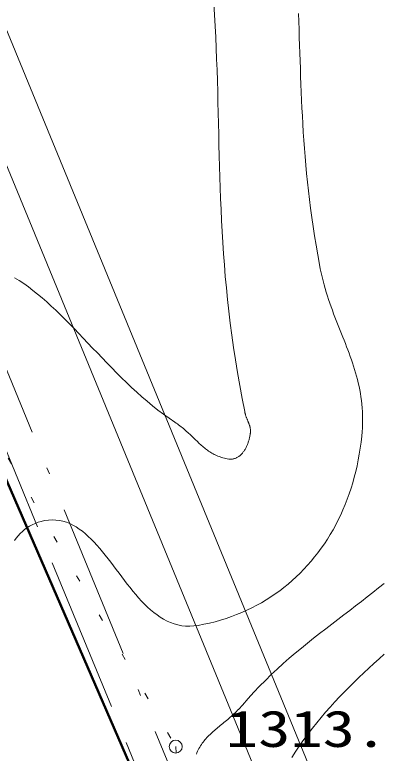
# Model space of a CAD drawing. Units: millimetres at full size, sheet at 1:500; details may follow other scales. Extents: x -209175 to 420500, y 0 to 351151.
# Drawn here: x 113405 to 120491, y 70556 to 84812 of the extents above; entities that cross this region are included whole.
import ezdxf
from ezdxf.enums import TextEntityAlignment as Align

# ---------------------------------------------------------------- set-up
doc = ezdxf.new("R2010")
doc.units = ezdxf.units.MM
doc.header["$LTSCALE"] = 500
for name, pattern in [('USER1', [9.25, 6, -1.5, 0.25, -1.5]), ('USER2', [1.75, 0.25, -1.5]), ('USER3', [7.5, 6, -1.5])]:
    doc.linetypes.add(name, pattern=pattern)
for name, color, linetype, lineweight in [('D-BGD', 7, 'Continuous', 13), ('D-BGD-HICN', 7, 'Continuous', 13), ('D-BGD-LWCN', 8, 'Continuous', 13), ('D-BGD-TXT', 7, 'Continuous', 13), ('D-BYP-STR8', 5, 'Continuous', 50), ('D-STR', 1, 'Continuous', 13)]:
    doc.layers.add(name, color=color, linetype=linetype, lineweight=lineweight)
doc.styles.add('ＭＳ ゴシック', font='')
doc.styles.get('ＭＳ ゴシック').set_extended_font_data('MS Gothic')

msp = doc.modelspace()

# ---------------------------------------------------------------- linework, layer by layer
at = {"layer": 'D-BGD', "linetype": 'USER2'}
for p, q in [((112400.8, 77766.1), (116518, 70684.5)), ((116518, 70684.5), (116926.4, 65026.3))]:
    msp.add_line(p, q, dxfattribs=at)
at = {"layer": 'D-BGD'}
msp.add_circle((116518, 70684.5), 125, dxfattribs=at)
at = {"layer": 'D-BGD-HICN'}
msp.add_lwpolyline([(120547.6, 72470.1), (120447.7, 72379.4), (120348.7, 72288.7), (120250.6, 72197.9), (120153.4, 72106.9), (120057.1, 72015.4), (119962, 71923.3), (119867.9, 71830.5), (119774.9, 71736.7), (119683, 71641.8), (119592.4, 71545.6), (119503, 71447.9), (119414.9, 71348.6), (119328.2, 71247.5), (119242.8, 71144.5), (119158.9, 71039.3), (119076.4, 70931.8), (118995.5, 70821.8), (118916.1, 70709.2), (118838.3, 70593.7), (118762.2, 70475.3)], dxfattribs=at)
at = {"layer": 'D-BGD-LWCN'}
for points in [[(113397.8, 79736.5), (113488.6, 79681.4), (113578.7, 79622), (113668.4, 79558.6), (113757.5, 79491.4), (113846.4, 79420.7), (113934.9, 79346.5), (114023.2, 79269.3), (114111.3, 79189.3), (114199.4, 79106.6), (114287.5, 79021.5), (114375.7, 78934.2), (114464.1, 78845), (114552.8, 78754.2), (114641.7, 78661.9), (114731.1, 78568.4), (114821, 78473.9), (114911.4, 78378.7), (115002.5, 78283), (115094.3, 78187), (115186.9, 78091), (115280.3, 77995.2), (115374.8, 77899.8), (115470.2, 77805.1), (115566.8, 77711.3), (115664.6, 77618.7), (115763.6, 77527.5), (115864, 77437.9), (115965.8, 77350.1), (116069.1, 77264.5), (116174, 77181.2), (116280.5, 77100.4), (116388.8, 77022.5), (116498.9, 76947.6), (116524.3, 76930.5), (116549.1, 76913.1), (116573.3, 76895.5), (116597, 76877.8), (116620.1, 76859.8), (116642.6, 76841.7), (116664.8, 76823.5), (116686.5, 76805.2), (116707.7, 76786.7), (116728.6, 76768.2), (116749.2, 76749.7), (116769.4, 76731.2), (116789.3, 76712.6), (116809, 76694.1), (116828.4, 76675.6), (116847.7, 76657.2), (116866.8, 76638.9), (116885.7, 76620.7), (116904.6, 76602.6), (116923.3, 76584.7), (116942.1, 76567), (116960.8, 76549.4), (116979.5, 76532.1), (116998.3, 76515), (117017.1, 76498.2), (117036.1, 76481.7), (117055.2, 76465.5), (117074.5, 76449.7), (117094, 76434.1), (117113.7, 76419), (117133.6, 76404.3), (117153.9, 76389.9), (117174.5, 76376.1), (117195.4, 76362.7), (117216.7, 76349.7), (117238.5, 76337.3), (117260.6, 76325.4), (117283.3, 76314.1), (117306.5, 76303.4), (117330.2, 76293.2), (117354.4, 76283.7), (117379.3, 76274.8), (117404.8, 76266.5), (117430.9, 76259), (117457.8, 76252.2), (117485.3, 76246), (117513.6, 76240.7), (117542.7, 76236.1), (117557.4, 76234.4), (117571.8, 76233.4), (117586, 76233.2), (117599.9, 76233.8), (117613.6, 76235), (117627, 76237), (117640.1, 76239.6), (117653, 76242.9), (117665.6, 76246.9), (117678, 76251.5), (117690.1, 76256.6), (117702, 76262.4), (117713.6, 76268.8), (117725, 76275.7), (117736.1, 76283.1), (117746.9, 76291.1), (117757.5, 76299.6), (117767.8, 76308.5), (117777.9, 76318), (117787.7, 76327.8), (117797.3, 76338.1), (117806.6, 76348.9), (117815.6, 76360), (117824.4, 76371.5), (117832.9, 76383.4), (117841.2, 76395.6), (117849.2, 76408.1), (117857, 76421), (117864.4, 76434.1), (117871.7, 76447.5), (117878.7, 76461.2), (117885.4, 76475.1), (117891.9, 76489.2), (117898.1, 76503.6), (117904, 76518.1), (117909.7, 76532.8), (117915.1, 76547.6), (117920.3, 76562.6), (117925.2, 76577.6), (117929.9, 76592.8), (117934.3, 76608.1), (117938.4, 76623.4), (117942.3, 76638.7), (117945.9, 76654.1), (117949.3, 76669.5), (117952.4, 76684.9), (117955.2, 76700.3), (117957.8, 76715.6), (117959.3, 76726.3), (117960.6, 76736.8), (117961.5, 76747), (117962.1, 76757.1), (117962.5, 76767), (117962.5, 76776.8), (117962.3, 76786.4), (117961.8, 76795.8), (117961.1, 76805.1), (117960.2, 76814.3), (117959, 76823.3), (117957.6, 76832.2), (117956, 76841), (117954.1, 76849.7), (117952.1, 76858.3), (117950, 76866.9), (117947.6, 76875.4), (117945.2, 76883.8), (117942.5, 76892.1), (117939.7, 76900.4), (117936.9, 76908.7), (117933.9, 76916.9), (117930.7, 76925.1), (117927.5, 76933.3), (117924.3, 76941.5), (117920.9, 76949.8), (117917.5, 76958), (117914.1, 76966.2), (117910.6, 76974.5), (117907, 76982.9), (117903.5, 76991.2), (117899.9, 76999.7), (117896.4, 77008.2), (117892.9, 77016.8), (117889.3, 77025.5), (117885.9, 77034.2), (117882.4, 77043.1), (117879.1, 77052.1), (117875.8, 77061.2), (117872.5, 77070.4), (117869.4, 77079.8), (117866.3, 77089.3), (117863.4, 77099), (117860.6, 77108.9), (117857.9, 77118.9), (117855.3, 77129.1), (117852.9, 77139.5), (117850.7, 77150.1), (117800.7, 77405.5), (117754.3, 77656.8), (117711.5, 77904.1), (117672, 78147.6), (117635.8, 78387.6), (117602.5, 78624.1), (117572.2, 78857.4), (117544.6, 79087.7), (117519.5, 79315), (117496.9, 79539.7), (117476.6, 79761.9), (117458.4, 79981.7), (117442.1, 80199.4), (117427.6, 80415.2), (117414.9, 80629.1), (117403.6, 80841.4), (117393.6, 81052.4), (117384.8, 81262), (117377.1, 81470.6), (117370.2, 81678.4), (117364.1, 81885.4), (117358.6, 82091.9), (117353.4, 82298), (117348.6, 82504), (117343.8, 82710), (117339, 82916.3), (117334, 83122.9), (117328.6, 83330), (117322.7, 83537.9), (117316.2, 83746.8), (117308.8, 83956.7), (117300.5, 84167.9), (117291, 84380.6), (117280.2, 84594.9), (117268.1, 84811.1), (117254.3, 85029.3)], [(113400.7, 74659.8), (113435.4, 74707.6), (113472.2, 74752.9), (113511.1, 74795.8), (113552.4, 74835.9), (113596.1, 74873.3), (113642.3, 74907.7), (113691.3, 74939.1), (113743.2, 74967.4), (113798.1, 74992.3), (113856.1, 75013.8), (113917.4, 75031.8), (113982.2, 75046.1), (114057.1, 75056.9), (114130, 75060.8), (114201.1, 75058.3), (114270.3, 75049.6), (114337.8, 75035), (114403.8, 75014.9), (114468.2, 74989.4), (114531.1, 74959), (114592.8, 74923.9), (114653.2, 74884.3), (114712.5, 74840.6), (114770.7, 74793.1), (114827.9, 74742.1), (114884.3, 74687.9), (114939.9, 74630.7), (114994.9, 74570.9), (115049.2, 74508.7), (115103, 74444.5), (115156.5, 74378.5), (115209.6, 74311.1), (115262.6, 74242.4), (115315.4, 74173), (115368.1, 74102.9), (115421, 74032.5), (115473.9, 73962.2), (115527.2, 73892.1), (115580.8, 73822.7), (115634.8, 73754.1), (115689.3, 73686.7), (115744.5, 73620.8), (115800.4, 73556.7), (115857.1, 73494.7), (115914.6, 73435), (115973.2, 73377.9), (116032.9, 73323.9), (116093.7, 73273), (116155.8, 73225.7), (116219.3, 73182.3), (116284.3, 73142.9), (116350.8, 73108), (116418.9, 73077.9), (116488.8, 73052.7), (116560.5, 73032.8), (116634.1, 73018.5), (116709.7, 73010.2), (116787.5, 73008), (116867.4, 73012.3), (116949.7, 73023.4), (117061.2, 73044.5), (117171.1, 73068.6), (117279.3, 73095.5), (117385.9, 73125.4), (117490.7, 73158), (117593.9, 73193.5), (117695.4, 73231.7), (117795.1, 73272.6), (117893, 73316.2), (117989.2, 73362.5), (118083.5, 73411.3), (118176, 73462.7), (118266.7, 73516.5), (118355.5, 73572.9), (118442.4, 73631.7), (118527.4, 73692.9), (118610.5, 73756.4), (118691.6, 73822.3), (118770.7, 73890.5), (118847.8, 73960.8), (118923, 74033.4), (118996, 74108.1), (119067.1, 74185), (119136, 74263.9), (119202.9, 74344.9), (119267.6, 74427.8), (119330.2, 74512.8), (119390.6, 74599.6), (119448.9, 74688.3), (119504.9, 74778.9), (119558.7, 74871.2), (119610.3, 74965.4), (119659.6, 75061.2), (119706.6, 75158.7), (119751.4, 75257.9), (119793.8, 75358.7), (119833.8, 75461), (119871.5, 75564.8), (119906.7, 75670.2), (119939.6, 75776.9), (119970.1, 75885.1), (119998, 75994.7), (120023.6, 76105.5), (120046.6, 76217.7), (120067.1, 76331.1), (120085.1, 76445.7), (120100.5, 76561.5), (120113.3, 76678.3), (120120.4, 76760.4), (120125.3, 76840.8), (120128.3, 76919.7), (120129.3, 76997.1), (120128.4, 77073.1), (120125.7, 77147.7), (120121.2, 77221.1), (120115.1, 77293.2), (120107.3, 77364.2), (120098, 77434.2), (120087.3, 77503.1), (120075.1, 77571.2), (120061.6, 77638.3), (120046.9, 77704.7), (120031, 77770.4), (120013.9, 77835.4), (119995.8, 77899.9), (119976.8, 77963.8), (119956.8, 78027.3), (119936, 78090.4), (119914.4, 78153.3), (119892.1, 78215.9), (119869.2, 78278.3), (119845.7, 78340.6), (119821.8, 78403), (119797.4, 78465.3), (119772.7, 78527.8), (119747.7, 78590.5), (119722.5, 78653.4), (119697.1, 78716.7), (119671.7, 78780.4), (119646.3, 78844.5), (119620.9, 78909.2), (119595.7, 78974.4), (119570.8, 79040.4), (119546, 79107.1), (119521.7, 79174.6), (119497.8, 79242.9), (119474.3, 79312.3), (119451.4, 79382.6), (119429.2, 79454.1), (119407.6, 79526.7), (119386.9, 79600.6), (119366.9, 79675.7), (119347.9, 79752.2), (119329.8, 79830.2), (119312.9, 79909.7), (119297, 79990.7), (119262.8, 80178.8), (119230.9, 80363.8), (119201.2, 80545.8), (119173.7, 80725), (119148.2, 80901.5), (119124.6, 81075.4), (119102.9, 81246.9), (119083, 81416.1), (119064.6, 81583.2), (119047.9, 81748.2), (119032.6, 81911.3), (119018.6, 82072.7), (119006, 82232.5), (118994.4, 82390.8), (118984, 82547.8), (118974.5, 82703.6), (118965.9, 82858.3), (118958.1, 83012.1), (118951, 83165), (118944.4, 83317.4), (118938.3, 83469.1), (118932.7, 83620.5), (118927.3, 83771.7), (118922.1, 83922.7), (118917, 84073.7), (118911.9, 84224.9), (118906.7, 84376.4), (118901.4, 84528.3), (118895.7, 84680.8), (118889.7, 84834)], [(116916, 70537.3), (116927.8, 70566.5), (116940.3, 70594.7), (116953.5, 70622.1), (116967.5, 70648.7), (116982.1, 70674.5), (116997.4, 70699.6), (117013.2, 70724), (117029.7, 70747.8), (117046.8, 70770.9), (117064.4, 70793.5), (117082.5, 70815.6), (117101.1, 70837.2), (117120.3, 70858.3), (117139.9, 70879.1), (117159.9, 70899.5), (117180.4, 70919.5), (117201.2, 70939.3), (117222.4, 70958.9), (117244, 70978.2), (117265.9, 70997.4), (117288.1, 71016.4), (117310.6, 71035.4), (117333.3, 71054.3), (117356.3, 71073.3), (117379.5, 71092.3), (117402.8, 71111.3), (117426.4, 71130.5), (117450.1, 71149.8), (117473.9, 71169.4), (117497.8, 71189.2), (117521.8, 71209.2), (117545.8, 71229.6), (117569.9, 71250.4), (117594, 71271.5), (117618.1, 71293.1), (117642.1, 71315.2), (117666.1, 71337.8), (117689.9, 71361), (117713.7, 71384.8), (117737.4, 71409.2), (117760.9, 71434.3), (117784.2, 71460.1), (117807.4, 71486.7), (117916.2, 71611.3), (118026.5, 71732.2), (118138.2, 71849.4), (118251.1, 71963.3), (118365.2, 72073.9), (118480.1, 72181.6), (118595.9, 72286.5), (118712.3, 72388.7), (118829.2, 72488.6), (118946.5, 72586.3), (119064, 72681.9), (119181.6, 72775.8), (119299.2, 72868.1), (119416.5, 72959), (119533.5, 73048.6), (119650.1, 73137.3), (119766, 73225.2), (119881.1, 73312.4), (119995.3, 73399.3), (120108.4, 73486), (120220.4, 73572.7), (120331, 73659.5), (120440.1, 73746.8), (120547.6, 73834.6)]]:
    msp.add_lwpolyline(points, dxfattribs=at)
at = {"layer": 'D-BYP-STR8'}
msp.add_line((118719.1, 63257.7), (88327, 133037.8), dxfattribs=at)
at = {"layer": 'D-STR'}
for p, q in [((93589.4, 132199), (121277.3, 65029.7)), ((92744.8, 131663.5), (120361.3, 64627.9))]:
    msp.add_line(p, q, dxfattribs=at)
at = {"layer": 'D-STR', "linetype": 'USER1'}
msp.add_line((91455.8, 130846.2), (119137.9, 63660), dxfattribs=at)
at = {"layer": 'D-STR', "linetype": 'USER3'}
msp.add_line((91264.7, 129705.1), (118437.7, 63784.2), dxfattribs=at)

# ---------------------------------------------------------------- texts
at = {"layer": 'D-BGD-TXT', "style": 'ＭＳ ゴシック', "width": 1.3}
msp.add_text('1313.73', height=705, rotation=359.993, dxfattribs=at).set_placement((117488.3, 71382.5), align=Align.TOP_LEFT)

doc.saveas('drawing.dxf')
